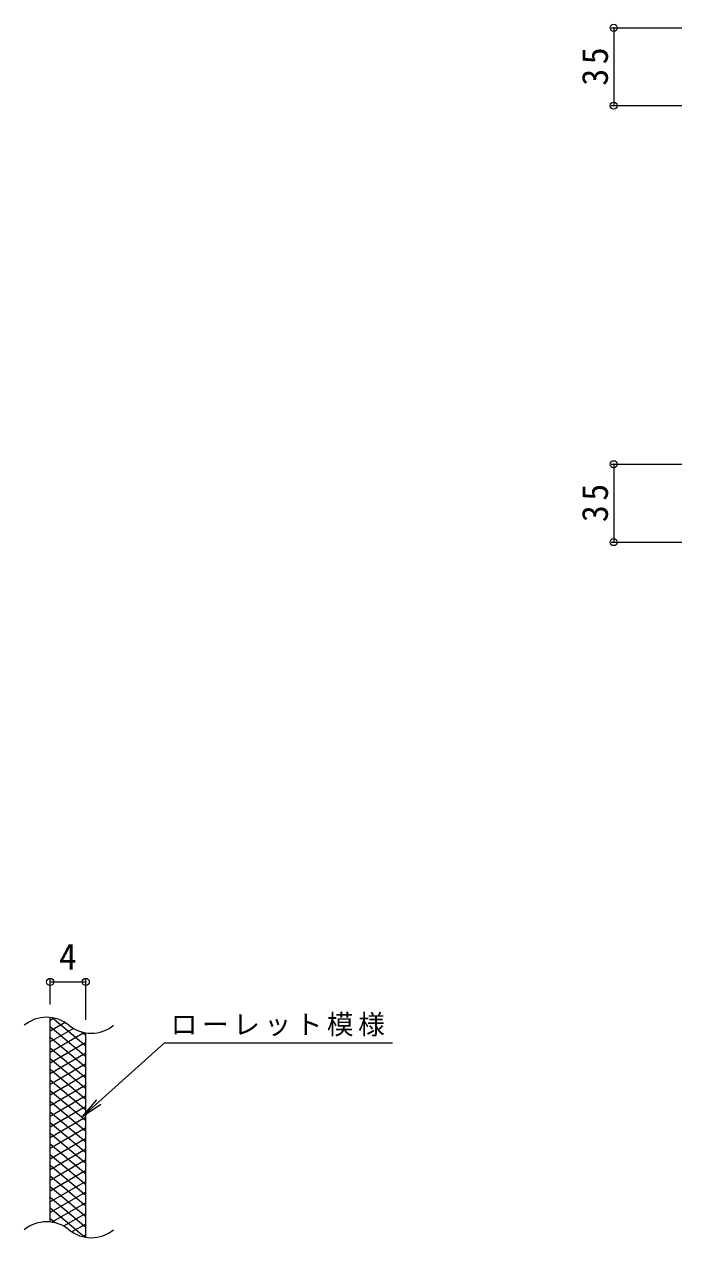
# Model space of a CAD drawing. Units: millimetres at full size, sheet at 1:4, with parts at other scales. Extents: x -887 to 1051, y -780 to 760.
# Drawn here: x -115 to 181, y 33 to 579 of the extents above; entities that cross this region are included whole.
import ezdxf
from ezdxf.enums import TextEntityAlignment as Align

# ---------------------------------------------------------------- set-up
doc = ezdxf.new("R2010")
doc.units = ezdxf.units.MM
doc.header["$LTSCALE"] = 4
doc.header["$PDMODE"] = 32
doc.header["$PDSIZE"] = 3.2
for name, color, linetype, lineweight in [('A-4_その他', 7, 'Continuous', 9), ('F-2_F-2ﾚｲﾔ', 3, 'Continuous', 9), ('F-4_F-4ﾚｲﾔ', 7, 'Continuous', 9), ('F-5_F-5ﾚｲﾔ', 7, 'Continuous', 9), ('F-9_F-9ﾚｲﾔ', 6, 'Continuous', 9)]:
    doc.layers.add(name, color=color, linetype=linetype, lineweight=lineweight)
doc.styles.add('ＭＳ ゴシック', font='')
doc.styles.get('ＭＳ ゴシック').set_extended_font_data('MS Gothic')

msp = doc.modelspace()

# ---------------------------------------------------------------- linework, layer by layer
at = {"layer": 'A-4_その他'}
for p, q in [((149.019, 576.966), (180.79, 576.966)), ((150.219, 576.966), (150.219, 541.965)), ((149.019, 541.965), (180.79, 541.965)), ((149.019, 380.663), (180.79, 380.663)), ((150.219, 380.663), (150.219, 345.662)), ((149.019, 345.662), (180.79, 345.662))]:
    msp.add_line(p, q, dxfattribs=at)
for p in [(150.219, 576.966), (150.219, 541.965), (150.219, 380.663), (150.219, 345.662)]:
    msp.add_point(p, dxfattribs=at)
at = {"layer": 'F-2_F-2ﾚｲﾔ'}
for p, q in [((-103.027, 39.738), (-103.027, 131.738)), ((-87.028, 32.855), (-87.028, 124.854))]:
    msp.add_line(p, q, dxfattribs=at)
for centre, start, end in [((-104.614, 116.037), 50.82628, 129.17371), ((-84.546, 140.666), 230.82628, 309.17371), ((-104.614, 24.037), 50.82628, 129.17371), ((-84.546, 48.666), 230.82628, 309.17371)]:
    msp.add_arc(centre, 15.885, start, end, dxfattribs=at)
at = {"layer": 'F-4_F-4ﾚｲﾔ'}
for p, q in [((-103.027, 137.738), (-103.027, 149.03)), ((-103.027, 147.83), (-87.028, 147.83)), ((-87.028, 130.854), (-87.028, 149.03))]:
    msp.add_line(p, q, dxfattribs=at)
for p in [(-103.027, 147.83), (-87.028, 147.83)]:
    msp.add_point(p, dxfattribs=at)
at = {"layer": 'F-5_F-5ﾚｲﾔ'}
for p, q in [((-51.701, 120.497), (50.83, 120.497)), ((-88.49, 87.245), (-80.26, 92.925))]:
    msp.add_line(p, q, dxfattribs=at)
msp.add_lwpolyline([(-51.701, 120.497), (-88.49, 87.245), (-82.011, 94.861)], dxfattribs=at)
at = {"layer": 'F-9_F-9ﾚｲﾔ'}
for p, q in [((-101.214, 131.554), (-103.027, 130.507)), ((-87.028, 119.011), (-102.194, 131.737)), ((-96.316, 129.582), (-103.027, 125.707)), ((-87.028, 114.211), (-103.027, 127.636)), ((-92.559, 126.951), (-103.027, 120.907)), ((-87.517, 125.062), (-103.027, 116.107)), ((-87.028, 109.411), (-103.027, 122.836)), ((-87.028, 120.545), (-103.027, 111.307)), ((-87.028, 123.811), (-88.914, 125.394)), ((-87.028, 104.611), (-103.027, 118.036)), ((-87.028, 115.745), (-103.027, 106.507)), ((-87.028, 99.811), (-103.027, 113.236)), ((-87.028, 110.945), (-103.027, 101.707)), ((-87.028, 95.011), (-103.027, 108.436)), ((-87.028, 106.145), (-103.027, 96.907)), ((-87.028, 90.211), (-103.027, 103.636)), ((-87.028, 101.345), (-103.027, 92.107)), ((-87.028, 85.411), (-103.027, 98.836)), ((-87.028, 96.545), (-103.027, 87.307)), ((-87.028, 80.611), (-103.027, 94.036)), ((-87.028, 91.745), (-103.027, 82.507)), ((-87.028, 75.811), (-103.027, 89.236)), ((-87.028, 86.945), (-103.027, 77.707)), ((-87.028, 71.011), (-103.027, 84.436)), ((-87.028, 82.145), (-103.027, 72.907)), ((-87.028, 66.211), (-103.027, 79.636)), ((-87.028, 77.345), (-103.027, 68.107)), ((-87.028, 61.411), (-103.027, 74.836)), ((-87.028, 72.545), (-103.027, 63.307)), ((-87.028, 56.611), (-103.027, 70.036)), ((-87.028, 67.745), (-103.027, 58.507)), ((-87.028, 51.811), (-103.027, 65.236)), ((-87.028, 62.945), (-103.027, 53.707)), ((-87.028, 47.011), (-103.027, 60.436)), ((-87.028, 58.145), (-103.027, 48.907)), ((-87.028, 42.211), (-103.027, 55.636)), ((-87.028, 53.345), (-103.027, 44.107)), ((-87.028, 37.411), (-103.027, 50.836)), ((-87.579, 33.074), (-103.027, 46.036)), ((-87.028, 48.545), (-102.265, 39.748)), ((-87.028, 43.745), (-97.008, 37.983)), ((-100.951, 39.494), (-103.027, 41.236)), ((-87.028, 38.945), (-93.229, 35.365)), ((-87.028, 34.145), (-88.516, 33.286))]:
    msp.add_line(p, q, dxfattribs=at)

# ---------------------------------------------------------------- texts
at = {"layer": 'A-4_その他', "color": 2, "char_height": 11.73, "attachment_point": 7, "rotation": 90, "style": 'ＭＳ ゴシック'}
for insert in [(147.819, 550.965), (147.819, 354.662)]:
    msp.add_mtext('\\T1.27;\\W0.95;35', dxfattribs=dict(at, insert=insert))
at = {"layer": 'F-4_F-4ﾚｲﾔ', "color": 2, "style": 'ＭＳ ゴシック'}
msp.add_text('4', height=11.73, dxfattribs=at).set_placement((-99.027, 149.829), align=Align.BOTTOM_LEFT)
at = {"layer": 'F-5_F-5ﾚｲﾔ', "insert": (-48.871, 123.327), "char_height": 8.798, "attachment_point": 7, "style": 'ＭＳ ゴシック'}
msp.add_mtext('\\T1.17;ローレット模様', dxfattribs=at)

doc.saveas('drawing.dxf')
